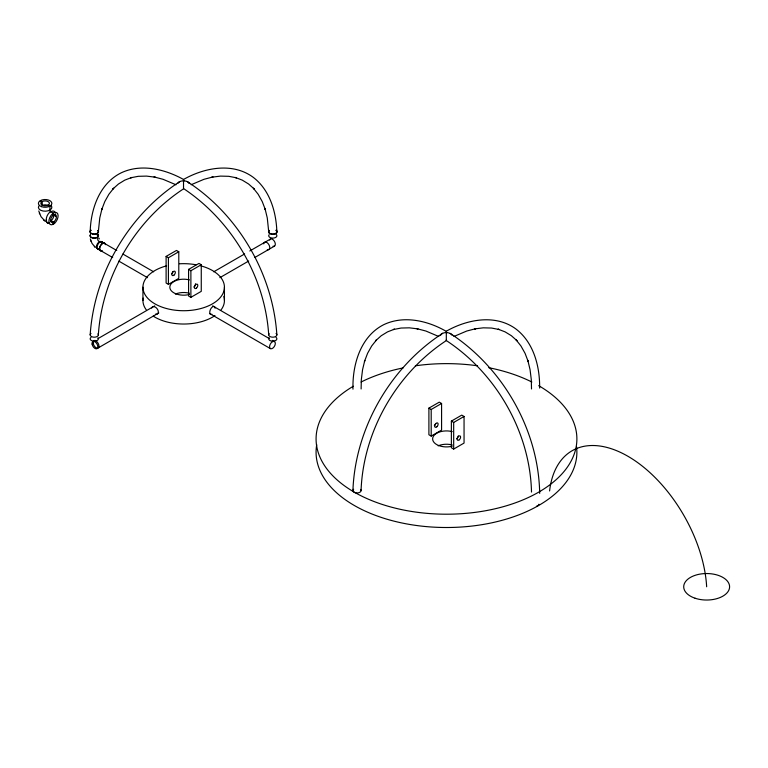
<?xml version="1.0" encoding="UTF-8"?>
<svg xmlns="http://www.w3.org/2000/svg" width="768" height="768" viewBox="0 0 768 768"><rect width="100%" height="100%" fill="white"/><g stroke="black" fill="none" stroke-linecap="round" stroke-linejoin="round"><path stroke-width="1.15" d="M183.523 188.554C231.802 220.685 264.96 276.634 268.714 334.829M183.523 180.576L183.523 179.472C204.192 167.731 232.397 162.134 252.95 177.12C269.75 189.725 276.163 211.584 276.864 231.754M446.314 339.85L446.314 340.56C496.339 373.45 530.035 432.029 531.514 492.058M446.314 332.294L446.314 331.19C466.982 319.45 495.187 313.853 515.741 328.848C533.779 342.461 539.894 366.461 539.645 388.08M352.973 389.174C352.33 364.838 360.403 336.538 383.645 324.72C403.766 315.014 427.987 320.746 446.314 331.392M361.123 388.973L361.325 379.69L362.563 369.677L364.79 360.442L364.426 361.574L367.594 353.29L371.683 345.994L376.522 339.898L375.629 340.733L381.235 335.731L387.562 331.862L394.531 329.174L393.35 329.539L401.088 328.042L409.344 327.83L418.013 328.906L416.832 328.656L425.875 331.027L438.797 336.509M352.915 490.579C355.219 428.141 390.336 367.277 442.637 333.322M361.066 490.579C363.235 431.069 396.662 373.181 446.314 340.579L446.314 332.784M90.182 231.754C90.778 209.136 99.408 183.811 120.845 173.002C141.005 163.267 164.832 169.114 183.523 179.462L183.523 180.058M98.342 231.763L99.773 217.949L102 208.714L101.635 209.856L104.803 201.571L108.893 194.275L113.731 188.17L112.838 189.014L118.445 184.013L124.762 180.144L131.741 177.456L130.56 177.811L138.298 176.314L146.554 176.102L155.213 177.187L154.042 176.928L163.085 179.309L176.006 184.79M90.182 334.829C94.166 273.859 128.525 214.8 179.846 181.594M98.342 334.829C102.182 276.797 134.851 220.704 183.523 188.861L183.523 181.066M178.022 183.197L178.541 182.506M441.331 334.234L440.813 334.915A3.005 2.458 0 0 0 440.65 335.299M166.109 256.416L176.477 250.426L178.79 251.76L178.79 278.381L168.413 284.362L166.109 283.037L166.109 256.416L168.413 257.75L178.79 251.76M188.582 269.395L198.96 263.405L201.264 264.739L201.264 291.35L190.886 297.341L188.582 296.016L188.582 269.395L190.886 270.72L201.264 264.739M92.899 341.558L94.954 340.368M98.045 338.582L154.723 305.866M213.725 271.795L244.637 253.949M249.792 250.982L270.394 239.078M96.97 348.614L158.794 312.922M219.859 277.67L248.717 261.014M254.899 257.443L274.474 246.134M428.899 408.134L439.277 402.154L441.581 403.478L441.581 430.099L431.203 436.09L428.899 434.755L428.899 408.134L431.203 409.469L441.581 403.478M451.373 421.114L461.75 415.123L464.054 416.458L464.054 443.078L453.677 449.059L451.373 447.734L451.373 421.114L453.677 422.448L464.054 416.458M191.136 184.742L203.962 179.309L213.014 176.928L211.834 177.187L220.502 176.102L228.749 176.314L236.496 177.811L235.315 177.456L242.285 180.144L248.611 184.013L254.218 189.014L253.325 188.17L258.163 194.275L262.243 201.571L265.411 209.846L265.056 208.714L267.274 217.949L268.714 231.763M453.926 336.47L466.752 331.027L475.805 328.656L474.624 328.906L483.293 327.83L491.539 328.042L499.286 329.539L498.106 329.174L505.075 331.862L511.402 335.731L517.008 340.733L516.115 339.898L520.954 345.994L525.043 353.29L528.202 361.574L527.846 360.442L530.064 369.677L531.302 379.69L531.514 388.973M183.37 180.806L183.955 180.816M446.16 332.534L446.746 332.544M50.218 211.421L53.338 213.178L53.395 215.136L52.579 214.704M105.514 244.55A4.291 2.4 -61.7 0 0 102.47 243.533L98.314 240.778A2.669 1.594 58.4 0 1 97.795 239.933L97.296 233.501M50.986 220.637L53.597 222.038L53.654 224.006L52.675 223.478M101.376 241.622L116.755 250.502M122.909 254.054L153.667 271.814M212.65 305.866L269.318 338.582M272.41 340.368L274.474 341.558A4.07 2.352 -60 0 1 273.178 347.875A4.07 2.352 -60 0 1 269.654 345.83A4.07 2.352 -60 0 1 274.474 341.558M97.306 248.678L112.685 257.558M118.829 261.11L147.533 277.69M209.606 313.517L270.394 348.614M450.182 333.418C503.088 367.939 538.57 430.013 539.693 493.373M187.392 181.69C238.637 214.944 272.813 273.955 276.864 334.829M38.765 210.998L41.03 216.71L45.341 221.434M90.288 238.886L91.987 243.36L95.174 247.19M94.339 246.394L95.078 247.094M43.459 219.734L44.438 220.666M188.726 182.746L189.139 183.427M99.341 238.944L98.976 238.128M451.93 335.146L451.517 334.464A6.25 5.107 0 0 0 446.746 332.65M39.341 213.139L39.581 213.811M90.787 240.739L90.979 241.277M49.987 210.97L49.901 206.141L48.173 205.142L48.173 206.122M453.677 422.448L453.677 449.059M431.203 409.469L431.203 436.09M224.438 287.194L224.438 300.499M190.886 270.72L190.886 297.341M168.413 257.75L168.413 284.362M142.934 287.194L142.934 300.499M42.096 205.325L42.096 201.638L40.368 200.64L40.368 201.619M549.59 490.973A111.61 64.435 60 0 1 630.144 457.594A111.61 64.435 60 0 1 706.656 586.781M102.01 250.762A4.291 2.4 -61.7 0 1 99.696 248.458A4.291 2.4 -61.7 0 1 102.47 243.533M101.971 250.733A4.272 2.467 -60 0 1 99.504 248.515A4.272 2.467 -60 0 1 102.336 243.619A4.272 2.467 -60 0 1 105.494 244.637M97.939 230.477A4.291 2.477 0 0 1 96.874 233.712A4.291 2.477 0 0 1 91.181 233.472A4.291 2.477 0 0 1 90.941 230.179M97.939 234.413A4.291 2.477 0 0 1 94.579 238.157A4.291 2.477 0 0 1 90.298 234.739M99.677 249.235A4.291 2.4 -61.7 0 1 97.075 247.286A4.291 2.4 -61.7 0 1 99.763 242.198A4.291 2.4 -61.7 0 1 102.902 243.139M98.726 248.755A4.07 2.352 -60 0 1 97.094 244.358A4.07 2.352 -60 0 1 101.962 242.256M276.067 230.362A4.08 2.352 0 0 1 275.674 233.424A4.08 2.352 0 0 1 270.365 233.645A4.08 2.352 0 0 1 269.194 230.65M276.067 234.355A4.08 2.352 0 0 1 275.674 237.418A4.08 2.352 0 0 1 270.365 237.638A4.08 2.352 0 0 1 269.194 234.643M178.454 182.438A6.528 5.328 0 0 1 183.514 180.902M183.955 180.931A6.25 5.107 0 0 1 188.832 182.669M97.949 230.755A4.08 2.352 0 0 1 96.586 233.693A4.08 2.352 0 0 1 91.334 233.395A4.08 2.352 0 0 1 90.989 230.362M97.949 234.749A4.08 2.352 0 0 1 94.464 238.099A4.08 2.352 0 0 1 90.422 234.96M276.067 333.427A4.08 2.352 0 0 1 275.674 336.499A4.08 2.352 0 0 1 270.365 336.72A4.08 2.352 0 0 1 269.194 333.725M276.067 337.421A4.08 2.352 0 0 1 275.674 340.483A4.08 2.352 0 0 1 270.365 340.714A4.08 2.352 0 0 1 269.194 337.718M97.949 333.821A4.08 2.352 0 0 1 96.586 336.768A4.08 2.352 0 0 1 91.334 336.47A4.08 2.352 0 0 1 90.989 333.427M97.949 337.814A4.08 2.352 0 0 1 96.586 340.762A4.08 2.352 0 0 1 91.334 340.464A4.08 2.352 0 0 1 90.989 337.421M269.674 240.077A4.07 2.352 60 0 1 272.774 239.501A4.07 2.352 60 0 1 275.309 244.109A4.07 2.352 60 0 1 273.043 246.211M263.76 243.859A4.243 2.448 60 0 1 266.746 242.429A4.243 2.448 60 0 1 269.741 247.296A4.243 2.448 60 0 1 267.293 249.61M276.106 230.218A4.291 2.477 0 0 1 275.827 233.539A4.291 2.477 0 0 1 270.067 233.702A4.291 2.477 0 0 1 269.222 230.41M441.254 334.166A6.528 5.328 0 0 1 446.304 332.63M360.547 489.437A4.07 2.352 0 0 1 359.491 492.442A4.07 2.352 0 0 1 354.192 492.298A4.07 2.352 0 0 1 353.626 489.245M538.906 504.25A4.07 2.64 7 0 1 536.467 506.237M458.285 435.898A2.448 1.411 -60 0 1 456.566 438.749M435.706 423.542A2.448 1.411 -60 0 1 434.333 425.606M452.237 446.189A13.853 7.997 0 0 1 432.624 438.912A13.853 7.997 0 0 1 452.237 431.635M438.173 445.824A13.853 7.997 0 0 1 452.237 444.95M538.685 385.68A130.397 75.283 0 0 1 539.002 491.971A130.397 75.283 0 0 1 354.902 492.509A130.397 75.283 0 0 1 353.338 386.227M361.085 382.022A130.397 75.283 0 0 1 403.094 367.92M415.354 365.808A130.397 75.283 0 0 1 477.6 365.808M488.765 367.699A130.397 75.283 0 0 1 531.869 382.022M576.547 446.851A130.397 75.283 0 0 1 444.614 527.501A130.397 75.283 0 0 1 316.723 444.71M200.784 265.843A40.752 23.53 0 0 1 215.683 301.766A40.752 23.53 0 0 1 151.69 301.766A40.752 23.53 0 0 1 166.589 265.843M179.472 263.789A40.752 23.53 0 0 1 196.042 264.778M223.834 296.477A40.752 23.53 0 0 1 221.088 309.85M214.973 315.581A40.752 23.53 0 0 1 153.197 316.109M146.285 309.85A40.752 23.53 0 0 1 143.155 298.07M195.485 283.757A2.448 1.411 -60 0 1 193.891 286.954M172.982 271.507A2.448 1.411 -60 0 1 171.658 273.792M189.437 294.47A13.853 7.997 0 0 1 169.834 287.194A13.853 7.997 0 0 1 189.437 279.917M175.382 294.096A13.853 7.997 0 0 1 189.437 293.232M211.901 314.266A4.31 2.179 -65.5 0 1 209.76 312.019A4.31 2.179 -65.5 0 1 212.438 306.902A4.31 2.179 -65.5 0 1 215.078 308.189M151.68 308.064A4.31 2.755 53.9 0 1 155.347 307.133A4.31 2.755 53.9 0 1 158.333 311.923A4.31 2.755 53.9 0 1 155.453 314.15M42.413 205.411A4.291 2.477 0 0 1 48.01 205.488M53.741 214.627A4.291 2.4 -61.7 0 1 50.266 220.992M51.072 205.498A6.739 3.878 -0.1 0 1 45.658 211.2A6.739 3.878 -0.1 0 1 38.774 206.064M41.405 204.106A6.739 3.878 -0.1 0 1 41.827 203.952M55.2 216.019A6.73 3.581 -59.4 0 0 55.459 214.368A6.739 3.773 -61.7 0 1 55.286 216.106M49.555 223.286A6.739 3.773 -61.7 0 1 46.262 220.022M50.726 211.824A6.73 3.773 -60.1 0 1 55.123 212.323M55.526 213.888A6.73 3.773 -60.1 0 1 55.536 214.147M46.234 220.042A6.73 3.907 -63.5 0 1 50.717 211.517M49.517 223.171A6.739 3.533 -61.4 0 1 46.397 219.936M695.05 598.214A22.944 13.248 0 0 0 729.6 586.867A22.944 13.248 0 0 0 695.309 575.27A22.944 13.248 0 0 0 695.05 598.214M92.102 344.083A4.07 2.352 60 0 0 96.826 348.691A4.07 2.352 60 0 0 95.875 342.49A4.07 2.352 60 0 0 92.102 344.083M93.254 343.421A4.07 2.352 60 0 0 97.978 348.029A4.07 2.352 60 0 0 97.027 341.827A4.07 2.352 60 0 0 93.254 343.421M459.312 439.757A2.448 1.411 -60 0 0 460.09 435.965A2.448 1.411 -60 0 0 457.2 438.528A2.448 1.411 -60 0 0 459.312 439.757M436.838 426.778A2.448 1.411 -60 0 0 437.616 422.986A2.448 1.411 -60 0 0 434.726 425.558A2.448 1.411 -60 0 0 436.838 426.778M196.522 288.029A2.448 1.411 -60 0 0 197.299 284.246A2.448 1.411 -60 0 0 194.41 286.81A2.448 1.411 -60 0 0 196.522 288.029M174.048 275.059A2.448 1.411 -60 0 0 174.826 271.267A2.448 1.411 -60 0 0 171.926 273.83A2.448 1.411 -60 0 0 174.048 275.059M42.806 205.469A4.291 2.477 0 0 0 49.421 203.51A4.291 2.477 0 0 0 43.171 201.187A4.291 2.477 0 0 0 42.806 205.469M54.211 221.558A4.291 2.4 -61.7 0 0 55.603 214.858A4.291 2.4 -61.7 0 0 50.669 219.36A4.291 2.4 -61.7 0 0 54.211 221.558M41.482 206.659A6.739 3.888 0 0 0 51.859 203.578A6.739 3.888 0 0 0 42.058 199.93A6.739 3.888 0 0 0 41.482 206.659M54.614 223.258A6.739 3.773 -61.7 0 0 56.803 212.726A6.739 3.773 -61.7 0 0 49.056 219.792A6.739 3.773 -61.7 0 0 54.614 223.258"/></g></svg>
